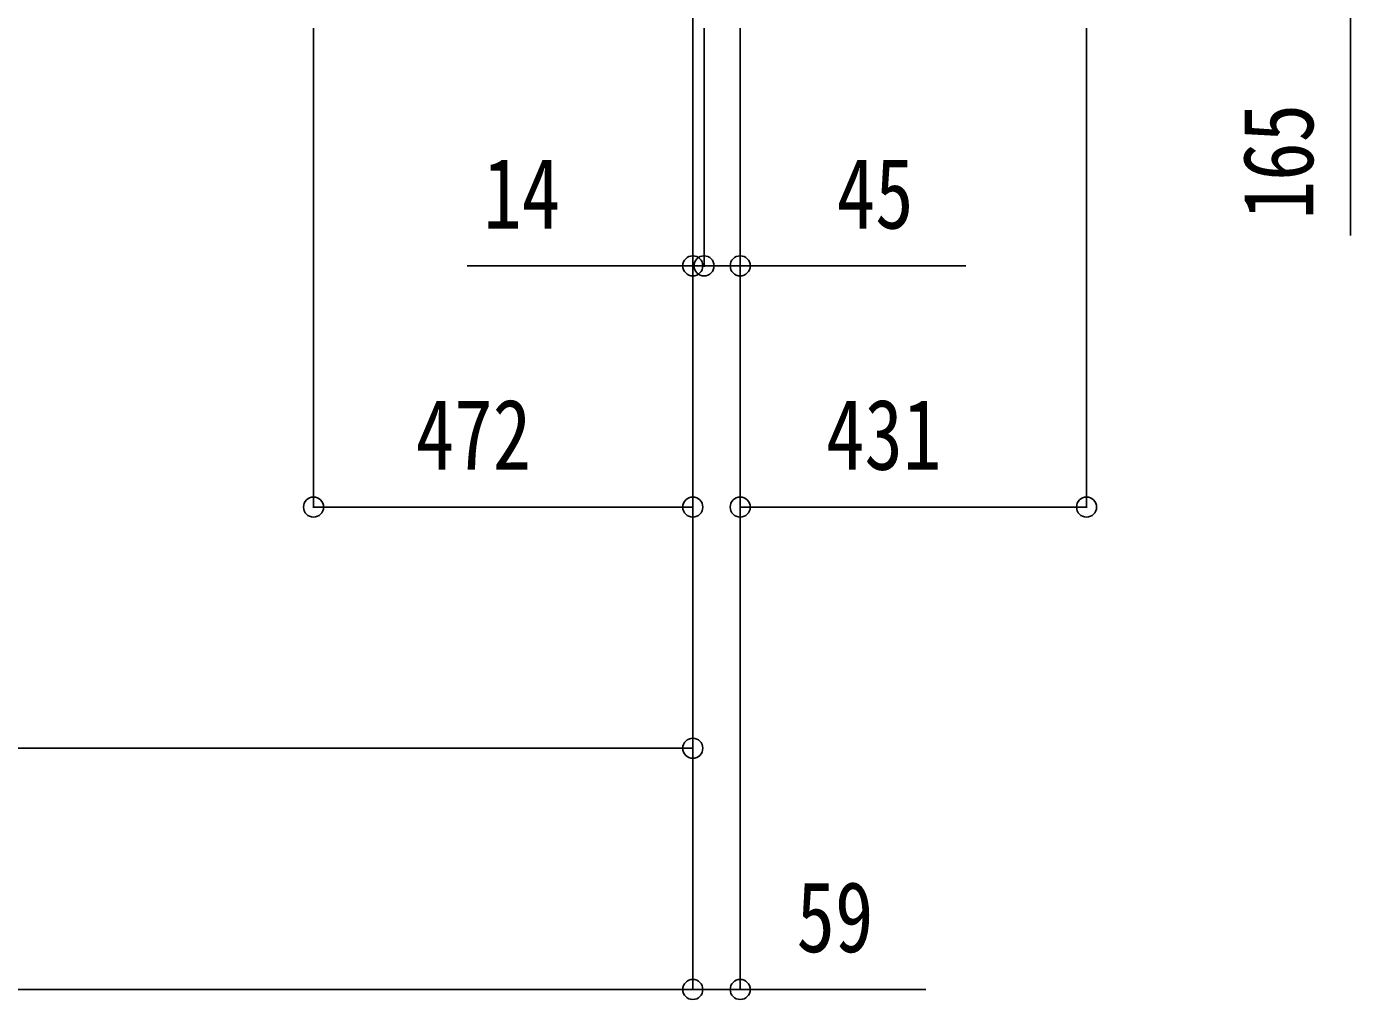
# Model space of a CAD drawing. Units: millimetres, scale not verified. Extents: x -16832 to 16820, y -11892 to 11880.
# Drawn here: x 13343 to 14990, y -5425 to -4215 of the extents above; entities that cross this region are included whole.
import ezdxf
from ezdxf.enums import TextEntityAlignment as Align

# ---------------------------------------------------------------- set-up
doc = ezdxf.new("R2010")
doc.units = ezdxf.units.MM
doc.header["$LTSCALE"] = 50
doc.layers.add('0-7_YKK_D', color=6, linetype='Continuous')
doc.styles.add('ＭＳ ゴシック', font='')
doc.styles.get('ＭＳ ゴシック').set_extended_font_data('MS Gothic')

msp = doc.modelspace()

# ---------------------------------------------------------------- linework, layer by layer
at = {"layer": '0-7_YKK_D'}
for p, q in [((14171.93, -4146.28), (14171.93, -5413.78)), ((13699.93, -4217.28), (13699.93, -4813.78)), ((14171.93, -4217.28), (14171.93, -5413.78)), ((14171.93, -4217.28), (14171.93, -5113.78)), ((14171.93, -4217.28), (14171.93, -4813.78)), ((14171.93, -4217.28), (14171.93, -4513.78)), ((14185.93, -4217.28), (14185.93, -4513.78)), ((14185.93, -4217.28), (14185.93, -4513.78)), ((14230.93, -4217.28), (14230.93, -5413.78)), ((14230.93, -4217.28), (14230.93, -4813.78)), ((14230.93, -4217.28), (14230.93, -4513.78)), ((14661.93, -4217.28), (14661.93, -4813.78)), ((14171.93, -4512.78), (13891.13, -4512.78)), ((14185.93, -4512.78), (14171.93, -4512.78)), ((14185.93, -4512.78), (14235.93, -4512.78)), ((13699.93, -4812.78), (14171.93, -4812.78)), ((14230.93, -4812.78), (14661.93, -4812.78)), ((9574.93, -5112.78), (14171.93, -5112.78)), ((8563.93, -5412.78), (14171.93, -5412.78))]:
    msp.add_line(p, q, dxfattribs=at)
for points in [[(14990.43, -4002.28), (14990.43, -4167.28), (14990.43, -4474.88)], [(14185.93, -4512.78), (14230.93, -4512.78), (14511.73, -4512.78)], [(14171.93, -5412.78), (14230.93, -5412.78), (14461.73, -5412.78)]]:
    msp.add_lwpolyline(points, dxfattribs=at)
for centre in [(14171.93, -4512.78), (14185.93, -4512.78), (14185.93, -4512.78), (14230.93, -4512.78), (13699.93, -4812.78), (14171.93, -4812.78), (14230.93, -4812.78), (14661.93, -4812.78), (14171.93, -5112.78), (14171.93, -5412.78), (14171.93, -5412.78), (14230.93, -5412.78)]:
    msp.add_circle(centre, 12.5, dxfattribs=at)

# ---------------------------------------------------------------- texts
at = {"layer": '0-7_YKK_D', "style": 'ＭＳ ゴシック', "width": 0.8}
msp.add_text('165', height=87.98, rotation=90, dxfattribs=at).set_placement((14970.43, -4454.88), align=Align.BOTTOM_LEFT)
for s, p in [('14', (13911.13, -4492.78)), ('45', (14350.93, -4492.78)), ('472', (13827.13, -4792.78)), ('431', (14337.63, -4792.78)), ('59', (14300.93, -5392.78))]:
    msp.add_text(s, height=87.98, dxfattribs=at).set_placement(p, align=Align.BOTTOM_LEFT)

doc.saveas('drawing.dxf')
